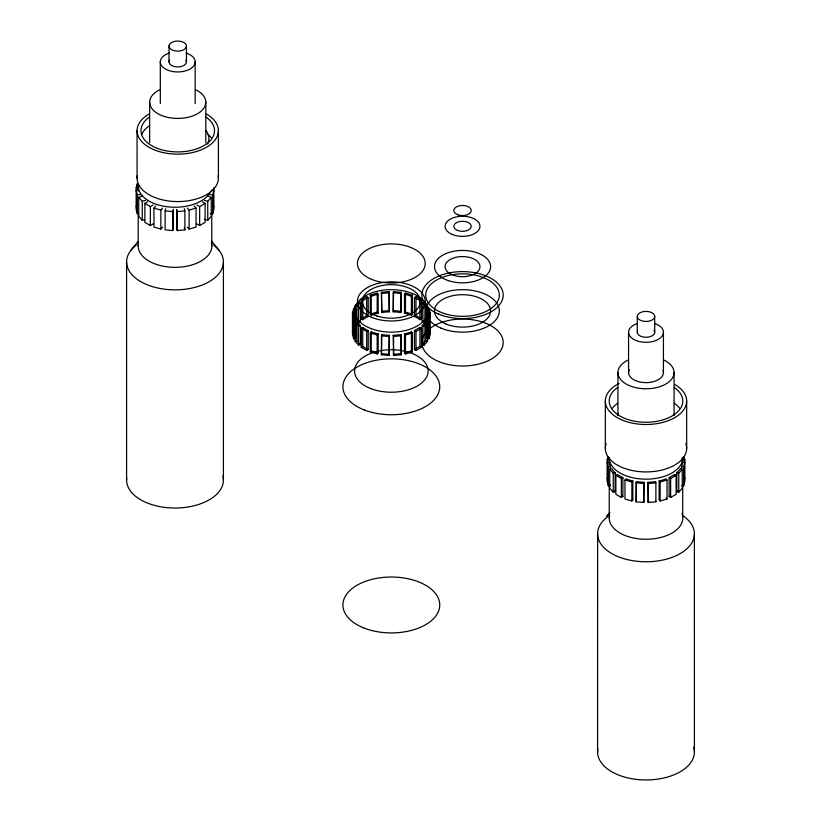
<?xml version="1.0" encoding="UTF-8"?>
<svg xmlns="http://www.w3.org/2000/svg" width="821" height="821" viewBox="0 0 821 821"><rect width="100%" height="100%" fill="white"/><g stroke="black" fill="none" stroke-linecap="round" stroke-linejoin="round"><path stroke-width="1.23" d="M597.596 752.005L597.626 532.778M609.213 517.558L609.254 485.201M682.713 516.666L682.733 485.252M138.698 190.226L136.142 190.462L137.353 194.875L137.353 213.85L136.142 209.427L136.142 187.876L137.353 183.463L137.353 185.987M136.142 206.851L136.748 204.645M172.769 230.578L172.769 211.602L173.375 209.396L173.375 228.361L172.769 230.578L165.113 229.87L165.113 210.905L165.719 208.698M210.094 213.614L212.649 213.85L212.649 194.875L213.86 190.462L211.305 190.226M212.649 213.85L213.86 209.427L213.86 187.876M352.476 312.78L353.687 308.357L355.801 308.552L355.801 338.55L353.687 338.745L352.476 334.332L352.476 312.78L354.59 312.965A36.791 21.243 0 0 1 355.801 308.552M381.447 335.799L381.786 334.578A36.791 21.243 0 0 0 389.431 335.276L389.103 355.472L381.447 354.775L381.447 335.799L389.103 336.497L389.431 335.276M393.228 292.851L393.567 291.629L401.212 292.338L400.884 312.524A36.791 21.243 0 0 0 393.228 311.826L393.228 292.851A36.791 21.243 0 0 1 400.884 293.549L401.212 292.338M381.447 354.775L381.786 334.578M393.228 311.826L393.567 291.629M428.973 338.745L430.183 334.332L430.183 312.78L428.973 308.357L426.858 308.552L426.858 338.55L428.973 338.745L428.973 308.357M610.116 484.77A36.791 21.243 0 0 0 610.475 485.58L608.351 485.775L607.14 481.363L607.14 459.811L608.053 456.497M607.14 478.776L608.053 475.472M636.121 482.83L636.449 481.609A36.791 21.243 0 0 0 644.105 482.307L643.767 502.503L636.121 501.805L636.121 482.83L643.767 483.528L644.105 482.307M636.121 501.805L636.449 481.609M681.533 485.58L683.647 485.775L683.647 466.8L684.858 462.387L682.744 462.192A36.791 21.243 0 0 1 681.533 466.605L681.533 469.14M683.647 485.775L684.858 481.363L684.858 459.811L683.944 456.497M131.237 249.943L137.99 241.62M609.459 513.084L606.647 516.512L609.89 512.561M162.63 227.089L160.865 229.08L153.968 227.048L153.968 208.072L155.723 206.081M160.865 229.08L160.865 210.104L162.63 208.113M204.296 219.269L207.744 220.285L207.744 201.309L211.264 197.327L207.816 196.311M207.744 220.285L211.264 216.303L211.264 197.327M358.582 345.179L358.582 326.204L355.072 322.222L356.971 321.668A36.791 21.243 0 0 0 360.491 325.65L360.491 344.615L358.582 345.179L355.072 341.197L355.072 305.905L358.582 301.923L360.491 302.487L360.491 321.452A36.791 21.243 0 0 0 356.971 325.444L355.072 324.88L358.582 320.898L358.582 301.923M370.302 332.977L371.266 331.869A36.791 21.243 0 0 0 378.173 333.901L378.173 352.876L377.198 353.974L370.302 351.942L370.302 332.977L377.198 334.999L378.173 333.901M404.486 294.226L405.461 293.128L412.368 295.16L412.368 314.135L411.393 315.233A36.791 21.243 0 0 0 404.486 313.201L404.486 294.226A36.791 21.243 0 0 1 411.393 296.258L412.368 295.16M370.302 351.942L371.266 350.844L371.266 331.869M404.486 313.201L405.461 312.103L405.461 293.128M424.077 345.179L424.077 326.204L427.597 322.222L425.689 321.668A36.791 21.243 0 0 1 422.168 325.65L422.168 344.615L424.077 345.179L427.597 341.197L427.597 305.905L424.077 301.923L422.168 302.487L422.168 321.452A36.791 21.243 0 0 1 425.689 325.444L427.597 324.88L424.077 320.898L424.077 301.923M624.966 480.008L625.941 478.9A36.791 21.243 0 0 0 632.837 480.932L632.837 499.907L631.872 501.005L624.966 498.973L624.966 480.008L631.872 482.03L632.837 480.932M678.751 492.21L678.751 473.245L682.261 469.253L680.352 468.699A36.791 21.243 0 0 1 676.843 472.68L676.843 491.656L678.751 492.21L682.261 488.228L682.261 469.253M419.942 327.425L414.461 330.586L414.461 349.551L415.98 350.434L421.45 347.262L421.45 328.297L419.942 327.425L419.942 346.39L414.461 349.551M674.605 474.456L669.136 477.617L669.136 496.582L670.644 497.464L676.124 494.293L676.124 475.328L674.605 474.456L674.605 475.636M153.096 223.948L150.356 225.529L144.876 222.368L144.876 203.392L147.616 201.812M144.876 203.392L150.356 206.564L153.096 204.983M196.907 204.983L199.647 206.564L205.127 203.392L205.127 222.368L199.647 225.529L196.907 223.948M361.209 299.839L366.689 296.679L368.198 297.551L368.198 316.516A36.791 21.243 0 0 0 362.728 319.687L361.209 318.805L361.209 299.839L362.728 300.712A36.791 21.243 0 0 1 368.198 297.551M361.209 318.805L366.689 315.644L368.198 316.516M361.209 328.297L362.728 327.425A36.791 21.243 0 0 0 368.198 330.586L368.198 349.551L366.689 350.434L361.209 347.262L361.209 328.297L366.689 331.458L368.198 330.586M414.461 297.551L415.98 296.679L421.45 299.839L421.45 318.805L419.942 319.687A36.791 21.243 0 0 0 414.461 316.516L414.461 297.551A36.791 21.243 0 0 1 419.942 300.712L421.45 299.839M361.209 347.262L362.728 346.39A36.791 21.243 0 0 0 368.198 349.551M414.461 316.516L415.98 315.644L421.45 318.805M414.461 330.586L415.98 331.458L421.45 328.297M615.873 475.328L617.392 474.456A36.791 21.243 0 0 0 622.872 477.617L622.872 496.582L621.353 497.464L615.873 494.293L615.873 475.328L621.353 478.489L622.872 477.617M669.136 477.617L670.644 478.489L676.124 475.328M670.059 496.141L669.136 496.582M144.558 219.607L142.249 220.285L138.739 216.303L138.739 197.327L142.187 196.311M138.739 197.327L142.249 201.309L145.707 200.293M187.373 208.113L189.128 210.104L196.034 208.072L196.034 227.048L189.128 229.08L187.373 227.089M370.302 295.16L377.198 293.128L378.173 294.226L378.173 313.201A36.791 21.243 0 0 0 371.266 315.233L370.302 314.135L370.302 295.16L371.266 296.258L371.266 315.233M370.302 314.135L377.198 312.103L378.173 313.201M358.582 326.204L360.491 325.65M422.168 302.487A36.791 21.243 0 0 1 425.689 306.469L427.597 305.905M355.072 341.197L356.971 340.633A36.791 21.243 0 0 0 360.491 344.615M422.168 321.452L424.077 320.898M404.486 333.901L405.461 334.999L412.368 332.977L412.368 351.942L405.461 353.974L404.486 352.876L404.486 333.901A36.791 21.243 0 0 0 411.393 331.869L412.368 332.977M609.736 469.253L611.645 468.699A36.791 21.243 0 0 0 615.155 472.68L615.155 491.656L613.256 492.21L609.736 488.228L609.736 469.253L613.256 473.245L613.256 492.21M613.256 473.245L615.155 472.68M659.16 480.932L660.135 482.03L667.032 480.008L667.032 498.973L660.135 501.005L659.16 499.907L659.16 480.932A36.791 21.243 0 0 0 666.057 478.9L667.032 480.008M137.353 194.875L141.181 194.526M177.233 211.602L184.879 210.905L184.879 229.87L177.233 230.578L176.628 228.361L176.628 209.396L177.233 211.602L177.233 230.578M381.447 292.338L389.103 291.629L389.431 311.826A36.791 21.243 0 0 0 381.786 312.524L381.447 292.338L381.786 312.524M381.447 311.303L389.103 310.605L389.431 311.826M426.858 308.552A36.791 21.243 0 0 1 428.069 312.965L430.183 312.78M352.476 334.332L354.59 334.137A36.791 21.243 0 0 0 355.801 338.55M393.228 335.276L393.567 336.497L401.212 335.799L401.212 354.775L393.567 355.472L393.228 335.276A36.791 21.243 0 0 0 400.884 334.578L401.212 335.799M610.475 466.605A36.791 21.243 0 0 1 609.254 462.192L607.14 462.387L608.351 466.8L610.475 466.605L610.475 469.14M682.744 462.531L682.744 460.006L684.858 459.811M647.902 482.307L648.231 483.528L655.887 482.83L655.887 501.805L648.231 502.503L647.902 482.307A36.791 21.243 0 0 0 655.548 481.609L655.887 482.83M136.142 187.876L138.698 188.112M208.821 194.526L212.649 194.875M165.113 210.905L172.769 211.602M393.567 310.605L401.212 311.303M426.858 338.55A36.791 21.243 0 0 0 428.069 334.137L430.183 334.332M607.14 459.811L609.254 460.006L609.254 464.727M681.533 466.605L683.647 466.8M204.296 200.293L207.744 201.309M153.968 208.072L160.865 210.104M405.461 312.103L412.368 314.135M355.072 305.905L356.971 306.469A36.791 21.243 0 0 1 360.491 302.487M422.168 325.65L424.077 326.204M358.582 320.898L360.491 321.452M422.168 344.615A36.791 21.243 0 0 0 425.689 340.633L427.597 341.197M676.843 472.68L678.751 473.245M202.387 201.812L205.127 203.392M419.942 346.39L421.45 347.262M666.057 497.875L667.032 498.973M411.393 331.869L411.393 350.844L412.368 351.942M194.279 206.081L196.034 208.072M211.264 240.697L218.766 249.943M684.252 476.57L684.858 478.776M655.548 500.584L655.887 501.805M400.884 334.578L401.212 354.775M212.947 203.536L213.86 206.851M184.273 208.698L184.879 210.905M184.273 227.663L184.879 229.87M694.371 534.871L694.412 752.005M686.664 401.017L686.664 448.451M682.261 457.995L682.261 461.792M674.072 372.56L674.072 415.559M670.644 478.489L670.644 497.464M663.43 332.238L663.43 372.56M660.135 482.03L660.135 501.005M654.717 316.424A8.713 5.029 0 0 1 641.642 320.785A8.713 5.029 0 0 1 641.642 312.072A8.713 5.029 0 0 1 654.717 316.424L654.717 332.238M648.231 483.528L648.231 502.503M643.767 483.528L643.767 502.503M637.291 316.424L637.291 332.238M631.872 482.03L631.872 501.005M628.568 332.238L628.568 372.56M621.353 478.489L621.353 497.464M617.926 372.56L617.926 415.559M608.351 466.8L608.351 485.775M605.334 401.017L605.334 448.451M428.069 312.965L428.069 334.137M425.689 306.469L425.689 340.633M419.942 300.712L419.942 319.687M415.98 296.679L415.98 315.644M415.98 331.458L415.98 350.434M411.393 296.258L411.393 315.233M405.461 334.999L405.461 353.974M400.884 293.549L400.884 312.524M393.567 336.497L393.567 355.472M389.103 291.629L389.103 310.605M389.103 336.497L389.103 355.472M377.198 293.128L377.198 312.103M377.198 334.999L377.198 353.974M366.689 296.679L366.689 315.644M366.689 331.458L366.689 350.434M362.728 300.712L362.728 319.687M362.728 327.425L362.728 346.39M356.971 306.469L356.971 340.633M354.59 312.965L354.59 334.137M353.687 308.357L353.687 338.745M223.404 261.899L223.404 480.069M218.407 130.672L218.407 178.106M211.787 212.855L211.787 246.084M205.814 102.215L205.814 142.69M199.647 206.564L199.647 225.529M195.162 61.893L195.162 103.528M189.128 210.104L189.128 229.08M186.449 46.079A8.713 5.029 0 0 1 173.385 50.44A8.713 5.029 0 0 1 173.385 41.727A8.713 5.029 0 0 1 186.449 46.079L186.449 61.893M169.023 46.079L169.023 61.893M160.311 61.893L160.311 103.528M150.356 206.564L150.356 225.529M149.658 102.215L149.658 142.69M142.249 201.309L142.249 220.285M138.215 186.008L138.215 191.119M138.215 212.855L138.215 246.084M137.076 130.672L137.076 178.106M126.588 261.899L126.588 480.069M218.181 175.673A40.66 23.481 0 0 1 177.736 201.576A40.66 23.481 0 0 1 137.292 175.673M206.492 114.068A40.66 23.481 0 0 1 206.492 147.267A40.66 23.481 0 0 1 148.991 147.267A40.66 23.481 0 0 1 148.991 114.068M208.052 134.449A36.791 21.243 0 0 1 211.5 138.041M205.989 117.064A36.791 21.243 0 0 1 202.961 146.138A36.791 21.243 0 0 1 152.521 146.138A36.791 21.243 0 0 1 149.494 117.064M196.127 89.961A28.078 16.215 0 0 1 198.056 113.401A28.078 16.215 0 0 1 157.416 113.401A28.078 16.215 0 0 1 159.356 89.961M186.09 53.057A17.426 10.057 0 0 1 191.18 68.297A17.426 10.057 0 0 1 164.303 68.297A17.426 10.057 0 0 1 169.383 53.057M185.905 60.128A8.713 5.029 0 0 1 177.736 66.922A8.713 5.029 0 0 1 169.578 60.128M411.393 350.844A36.791 21.243 0 0 1 404.486 352.876M400.884 353.553A36.791 21.243 0 0 1 393.228 354.251M389.431 354.251A36.791 21.243 0 0 1 381.786 353.553M378.173 352.876A36.791 21.243 0 0 1 371.266 350.844M371.266 296.258A36.791 21.243 0 0 1 378.173 294.226M381.786 293.549A36.791 21.243 0 0 1 389.431 292.851M210.299 191.991A36.791 21.243 0 0 1 168.469 206.913A36.791 21.243 0 0 1 138.308 184.489M211.418 243.057A36.791 21.243 0 0 1 174.996 267.328A36.791 21.243 0 0 1 138.585 243.057M213.758 245.151A48.408 27.945 0 0 1 207.559 282.578A48.408 27.945 0 0 1 142.444 282.578A48.408 27.945 0 0 1 136.245 245.151M222.912 476.098A48.408 27.945 0 0 1 176.731 508.004A48.408 27.945 0 0 1 126.711 478.079M205.825 130.447A33.887 19.56 0 0 1 207.518 144.086M141.889 134.418A33.887 19.56 0 0 1 149.391 125.767M653.998 330.237A8.713 5.029 0 0 1 646.876 337.246A8.713 5.029 0 0 1 637.476 331.212M654.46 323.443A17.426 10.057 0 0 1 659.417 338.663A17.426 10.057 0 0 1 632.591 338.663A17.426 10.057 0 0 1 637.548 323.443M618.069 415.159A28.078 16.215 0 0 1 618.521 413.507M663.984 360.111A28.078 16.215 0 0 1 666.436 383.674A28.078 16.215 0 0 1 625.561 383.674A28.078 16.215 0 0 1 628.014 360.111M685.802 443.638A40.66 23.481 0 0 1 646.004 471.921A40.66 23.481 0 0 1 606.196 443.638M674.749 384.423A40.66 23.481 0 0 1 674.174 417.951A40.66 23.481 0 0 1 616.119 416.945A40.66 23.481 0 0 1 619.024 383.458M612.24 408.396A36.791 21.243 0 0 1 617.751 403.224M674.246 403.224A36.791 21.243 0 0 1 679.767 408.396M674.246 387.409A36.791 21.243 0 0 1 671.219 416.483A36.791 21.243 0 0 1 620.779 416.483A36.791 21.243 0 0 1 617.751 387.409M682.785 457.933A36.791 21.243 0 0 1 646.004 479.177A36.791 21.243 0 0 1 609.213 457.933M609.254 460.006A36.791 21.243 0 0 1 609.593 458.056M682.538 458.611A36.791 21.243 0 0 1 682.744 460.006M677.612 490.937A36.791 21.243 0 0 1 676.843 491.656M660.505 499.589A36.791 21.243 0 0 1 659.16 499.907M648.867 501.241A36.791 21.243 0 0 1 647.902 501.282M644.105 501.282A36.791 21.243 0 0 1 643.13 501.241M632.837 499.907A36.791 21.243 0 0 1 631.944 499.702M622.872 496.582A36.791 21.243 0 0 1 621.754 496.048M615.155 491.656A36.791 21.243 0 0 1 614.395 490.937M682.579 515.516A48.408 27.945 0 0 1 680.229 553.59A48.408 27.945 0 0 1 614.303 554.945A48.408 27.945 0 0 1 607.242 517.076M681.953 513.494A36.791 21.243 0 0 1 647.317 539.243A36.791 21.243 0 0 1 609.582 514.993M693.694 747.213A48.408 27.945 0 0 1 647.656 779.929A48.408 27.945 0 0 1 597.852 749.111M663.06 370.497A17.426 10.057 0 0 1 645.111 382.607A17.426 10.057 0 0 1 629.389 369.512M353.687 327.333L352.476 331.746L354.59 331.941A36.791 21.243 0 0 1 355.801 327.528L353.687 327.333M430.183 315.356L428.973 319.769L426.858 319.574A36.791 21.243 0 0 0 428.069 315.161L430.183 315.356M354.59 315.161L352.476 315.356L353.687 319.769L355.801 319.574A36.791 21.243 0 0 1 354.59 315.161M428.973 327.333L426.858 327.528A36.791 21.243 0 0 1 428.069 331.941L430.183 331.746L428.973 327.333M371.451 317.255A33.887 19.56 0 0 0 425.032 303.442A33.887 19.56 0 0 0 377.506 283.553A33.887 19.56 0 0 0 371.451 317.255M371.451 279.314A33.887 19.56 0 0 0 425.032 265.491A33.887 19.56 0 0 0 377.506 245.612A33.887 19.56 0 0 0 371.451 279.314M362.923 627.603A48.408 27.945 0 0 0 439.481 607.858A48.408 27.945 0 0 0 371.585 579.452A48.408 27.945 0 0 0 362.923 627.603M364.196 409.936A48.408 27.945 0 0 0 439.615 388.785A48.408 27.945 0 0 0 370.179 361.651A48.408 27.945 0 0 0 364.196 409.936M370.712 388.569A36.791 21.243 0 0 0 428.028 372.498A36.791 21.243 0 0 0 375.259 351.881A36.791 21.243 0 0 0 370.712 388.569M370.712 328.492A36.791 21.243 0 0 0 428.028 312.421A36.791 21.243 0 0 0 375.259 291.794A36.791 21.243 0 0 0 370.712 328.492M376.808 315.941A29.043 16.769 0 0 0 420.373 301.42A29.043 16.769 0 0 0 376.808 286.898A29.043 16.769 0 0 0 376.808 315.941M438.671 361.538A40.66 23.481 0 0 0 502.975 344.943A40.66 23.481 0 0 0 445.947 321.093A40.66 23.481 0 0 0 438.671 361.538M438.671 314.104A40.66 23.481 0 0 0 502.975 297.52A40.66 23.481 0 0 0 445.947 273.66A40.66 23.481 0 0 0 438.671 314.104M440.939 328.102A36.791 21.243 0 0 0 499.127 313.099A36.791 21.243 0 0 0 447.527 291.506A36.791 21.243 0 0 0 440.939 328.102M444.13 313.489A36.791 21.243 0 0 0 499.322 295.098A36.791 21.243 0 0 0 444.13 276.698A36.791 21.243 0 0 0 444.13 313.489M446.06 324.028A28.078 16.215 0 0 0 490.455 312.575A28.078 16.215 0 0 0 451.078 296.104A28.078 16.215 0 0 0 446.06 324.028M448.492 280.669A28.078 16.215 0 0 0 490.609 266.64A28.078 16.215 0 0 0 448.492 252.601A28.078 16.215 0 0 0 448.492 280.669M452.299 234.457A17.426 10.057 0 0 0 479.864 227.355A17.426 10.057 0 0 0 455.419 217.124A17.426 10.057 0 0 0 452.299 234.457M457.42 230.383A8.713 5.029 0 0 0 471.192 226.832A8.713 5.029 0 0 0 458.97 221.721A8.713 5.029 0 0 0 457.42 230.383M458.169 214.856A8.713 5.029 0 0 0 471.244 210.504A8.713 5.029 0 0 0 458.169 206.143A8.713 5.029 0 0 0 458.169 214.856M453.818 275.353A17.426 10.057 0 0 0 479.957 266.64A17.426 10.057 0 0 0 453.818 257.917A17.426 10.057 0 0 0 453.818 275.353"/></g></svg>
